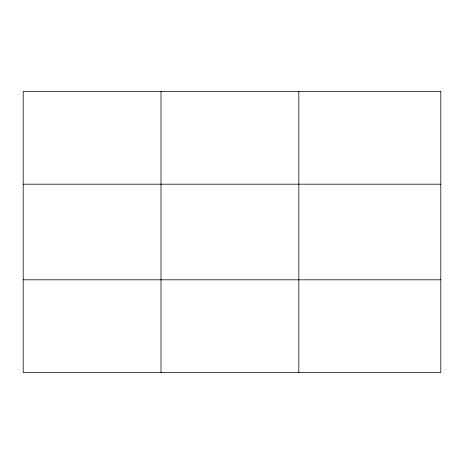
<?xml version="1.0" encoding="UTF-8"?>
<svg xmlns="http://www.w3.org/2000/svg" width="464" height="464" viewBox="0 0 464 464"><rect width="100%" height="100%" fill="white"/><g stroke="black" fill="none" stroke-linecap="round" stroke-linejoin="round"><path stroke-width="0.7" d="M161.008 91.385L161.008 372.615M298.816 91.385L298.816 372.615M23.2 184.191L440.8 184.191M23.2 279.809L440.8 279.809M440.8 91.385L440.8 372.615L23.2 372.615L23.2 91.385L440.8 91.385"/></g></svg>
